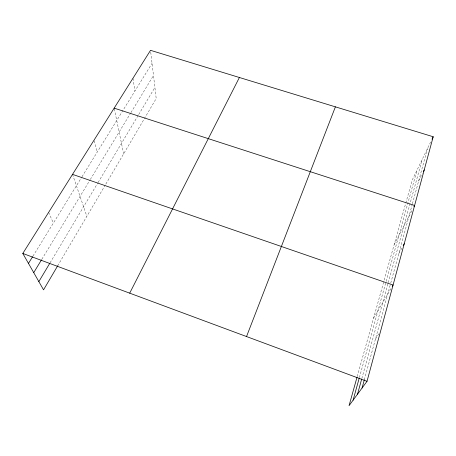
<?xml version="1.0" encoding="UTF-8"?>
<svg xmlns="http://www.w3.org/2000/svg" width="456" height="456" viewBox="0 0 456 456"><rect width="100%" height="100%" fill="white"/><g stroke="black" fill="none" stroke-linecap="round" stroke-linejoin="round"><path stroke-width="0.34" stroke-dasharray="2.28 1.71" d="M364.298 379.871L390.541 283.82M390.729 283.136L412.235 204.43M412.423 203.746L427.534 148.434M361.825 378.543L388.062 283.364M388.25 282.68L422.239 159.355M359.362 377.636L385.93 282.053M386.118 281.369L417.058 170.054M357.213 376.536L383.844 281.438M384.22 280.081L405.601 203.724M405.794 203.045L412.264 179.938L430.817 141.673M418.608 181.106L422.353 173.639M394.183 244.507L412.64 209.23M398.783 253.661L402.54 246.856M57.638 265.911L105.114 185.29M105.832 184.076L156.203 98.536L150.52 50.325M373.561 318.145L391.647 287.462M50.069 262.827L97.709 183.118M98.074 182.514L137.98 115.75M138.698 114.547L154.897 87.444M41.855 259.247L89.957 180.063M90.322 179.459L130.57 113.208M130.94 112.598L153.49 75.474M32.929 256.181L81.63 177.327M82 176.723L152.053 63.304M375.43 339.133L379.118 333.427M48.632 212.371L53.352 223.115M72.527 174.363L86.845 216.309M94.255 140.756L97.265 152.013M114.308 108.83L123.65 153.815M132.941 78.289L134.953 90.983"/><path stroke-width="0.68" d="M357.025 377.215L349.051 405.675L367.023 381.301L433.2 136.754L150.52 50.325L22.8 253.45L43.542 289.839L57.638 265.911M362.075 388.016L364.298 379.871M357.51 394.206L361.637 379.221M353.092 400.203L359.174 378.32M246.536 336.551L335.394 106.846M432.009 139.211L433.2 136.754M423.293 171.775L424.228 169.906M129.709 293.157L239.394 77.497M413.945 206.733L414.601 205.485L114.165 108.146M403.218 245.619L404.244 243.76M392.359 286.26L393.072 285.051L72.527 174.363M38.846 281.603L49.71 263.431M33.733 272.625L41.49 259.857M28.471 263.397L32.558 256.785M22.8 253.45L367.023 381.301"/></g></svg>
